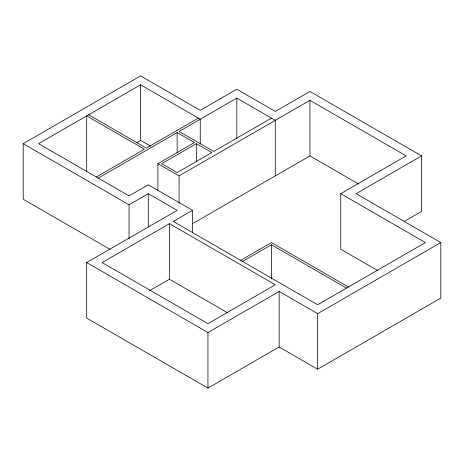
<?xml version="1.0" encoding="UTF-8"?>
<svg xmlns="http://www.w3.org/2000/svg" width="464" height="464" viewBox="0 0 464 464"><rect width="100%" height="100%" fill="white"/><g stroke="black" fill="none" stroke-linecap="round" stroke-linejoin="round"><path stroke-width="0.7" d="M110.252 249.487L23.2 199.224L23.2 143.672L140.592 75.899L200.245 110.339L236.808 89.227L275.297 111.453L309.94 91.449L421.556 155.892L421.556 211.445L404.109 221.519M200.245 143.759L200.245 119.225L140.592 84.784L38.593 143.672L129.044 195.889L148.289 184.782L192.548 210.331L192.548 232.702M136.834 142.506L140.592 140.337L150.632 146.137M96.326 177.004L144.437 149.228L86.704 115.896L86.704 171.448M198.325 118.117L146.363 148.115L88.63 114.782M98.252 178.112L177.155 132.559L194.474 142.558L157.911 163.67L157.911 190.362M275.297 175.891L275.297 120.338L236.808 98.119L179.081 131.451L213.718 151.45L271.452 118.117M196.4 143.672L161.756 163.67L177.155 172.556L211.793 152.557L196.4 143.672L196.4 161.727M23.2 143.672L129.044 204.781L148.289 193.668L177.155 210.331L86.704 262.554L86.704 318.107L207.947 388.101L279.148 346.997L317.637 369.216L440.8 298.108L440.8 242.556L356.126 193.668L421.556 155.892M157.911 163.67L179.081 175.891L309.94 100.34L406.162 155.892L340.733 193.668L340.733 249.22L377.737 270.587M169.459 223.665L102.103 262.554L207.947 323.663L275.297 284.774L169.459 223.665L169.459 279.218L227.702 312.846M192.548 210.331L173.304 221.444L317.637 304.773L425.407 242.556L340.733 193.668M192.2 223.868L309.94 155.892L358.672 184.028M149.501 290.742L169.459 279.218M240.659 260.333L271.452 242.556L348.429 286.996M242.585 261.441L271.452 244.777L346.504 288.109M86.704 262.554L207.947 332.549L279.148 291.438L317.637 313.664L440.8 242.556M317.637 313.664L317.637 369.216M309.94 100.34L309.94 155.892M279.148 291.438L279.148 346.997M271.452 244.777L271.452 278.684M236.808 98.119L236.808 138.521M207.947 332.549L207.947 388.101M179.081 175.891L179.081 203.307M177.155 132.559L177.155 152.76M148.289 193.668L148.289 226.855M140.592 84.784L140.592 140.337M129.044 204.781L129.044 238.687"/></g></svg>
